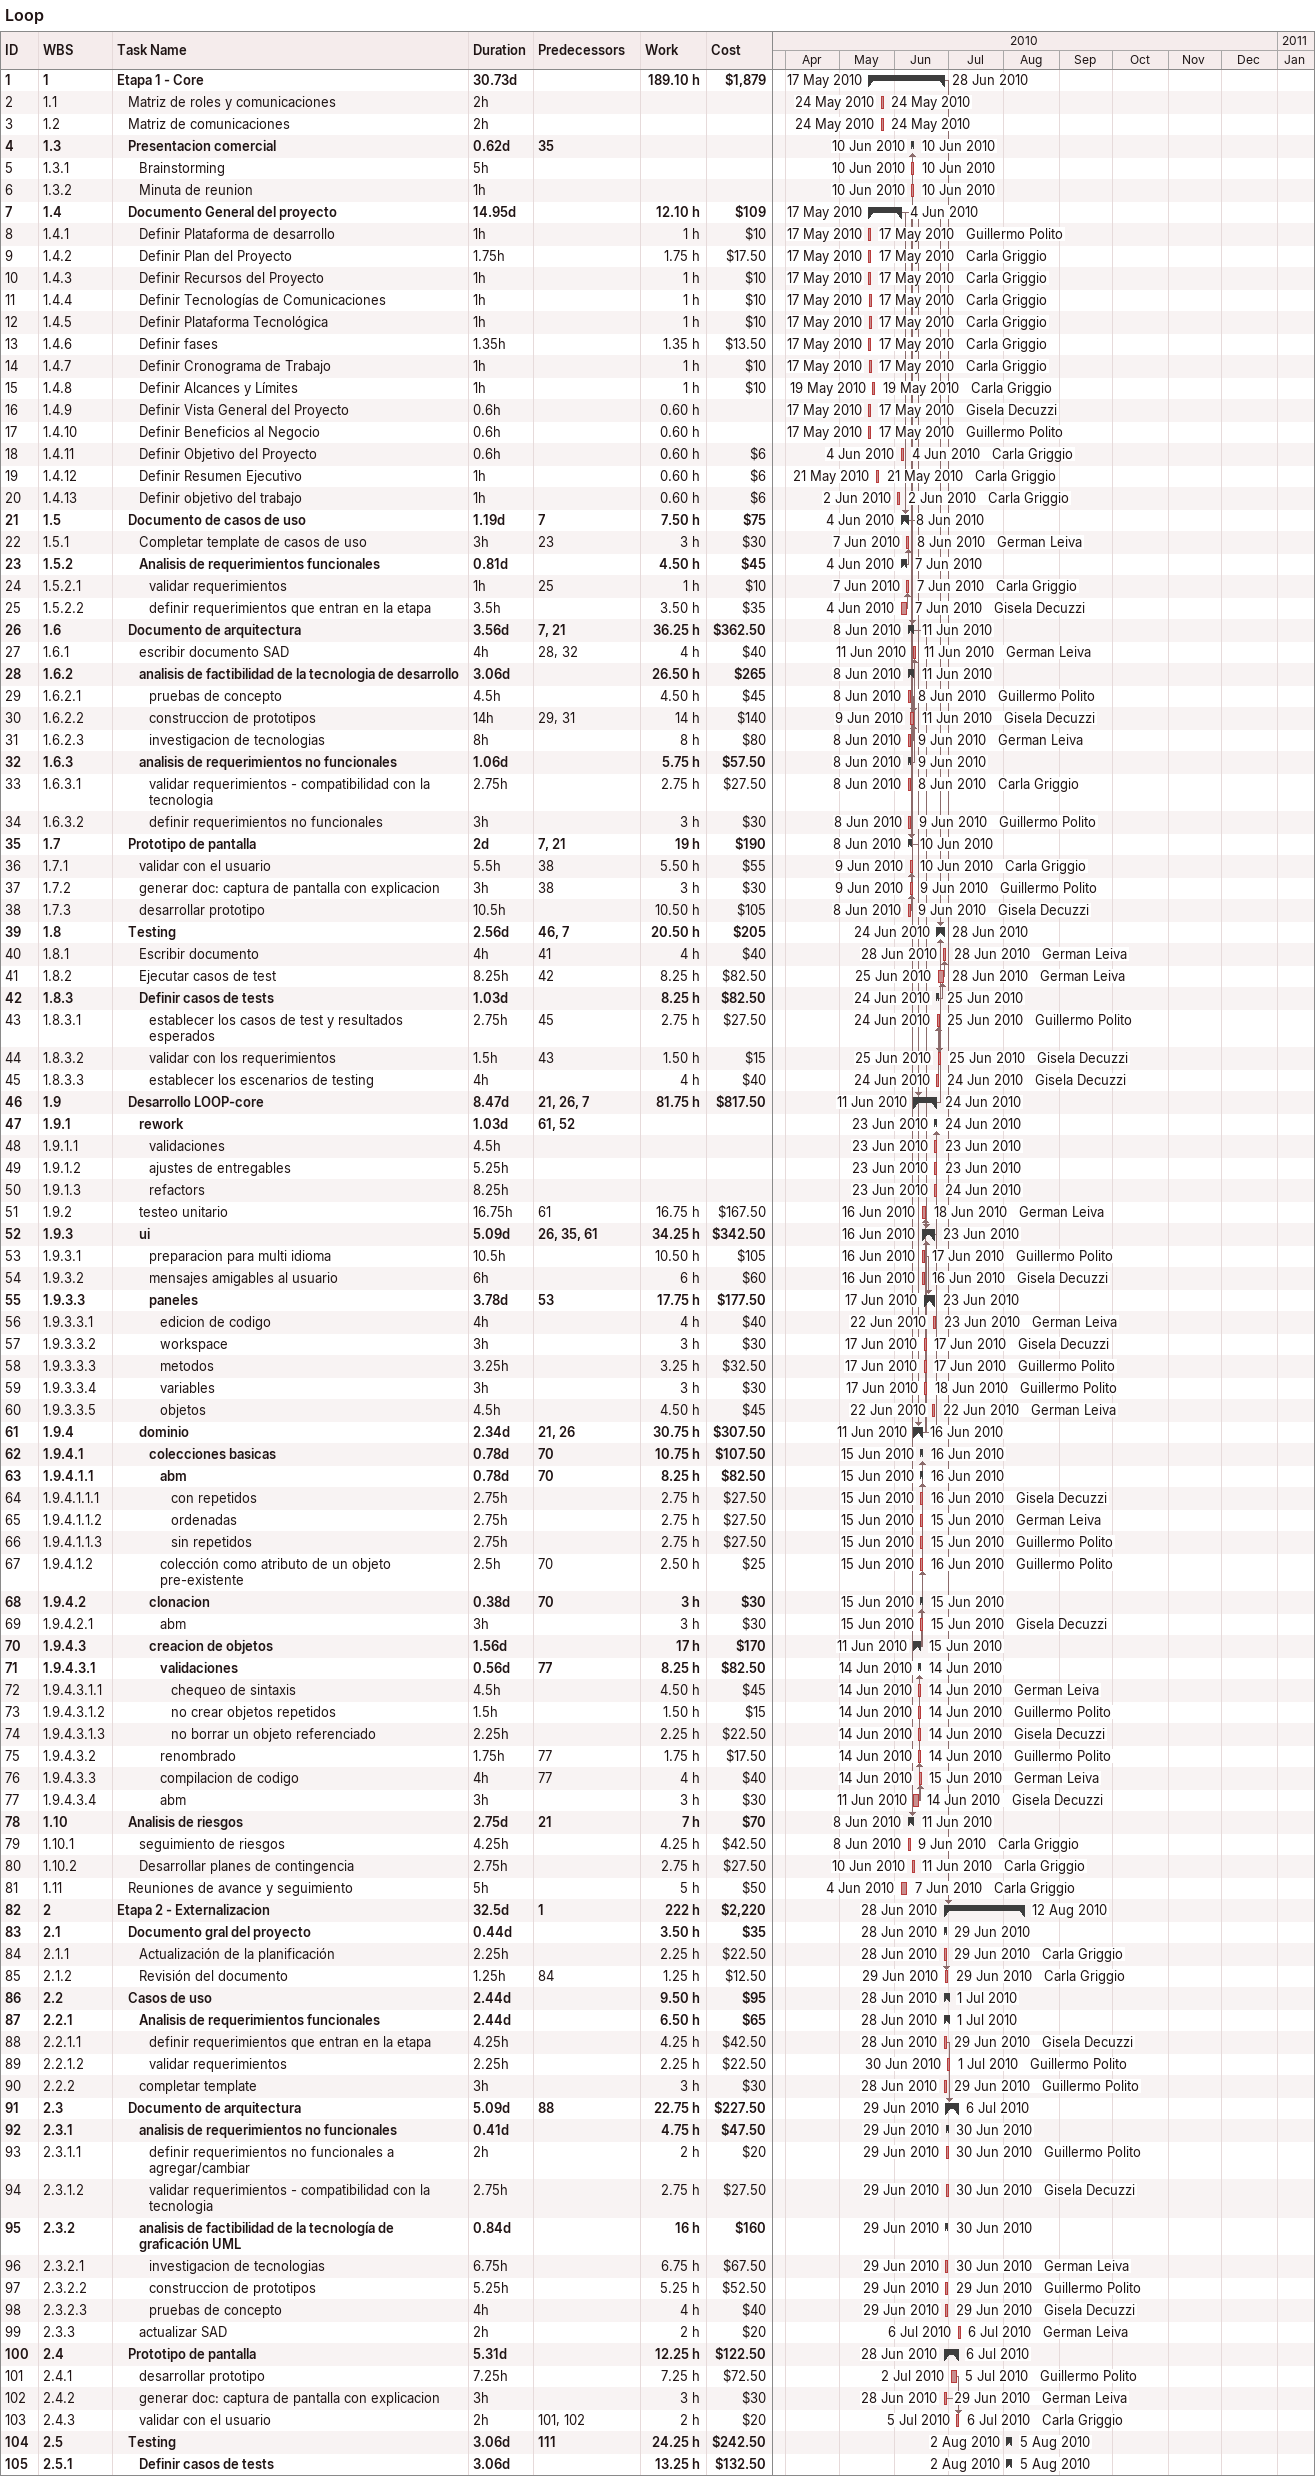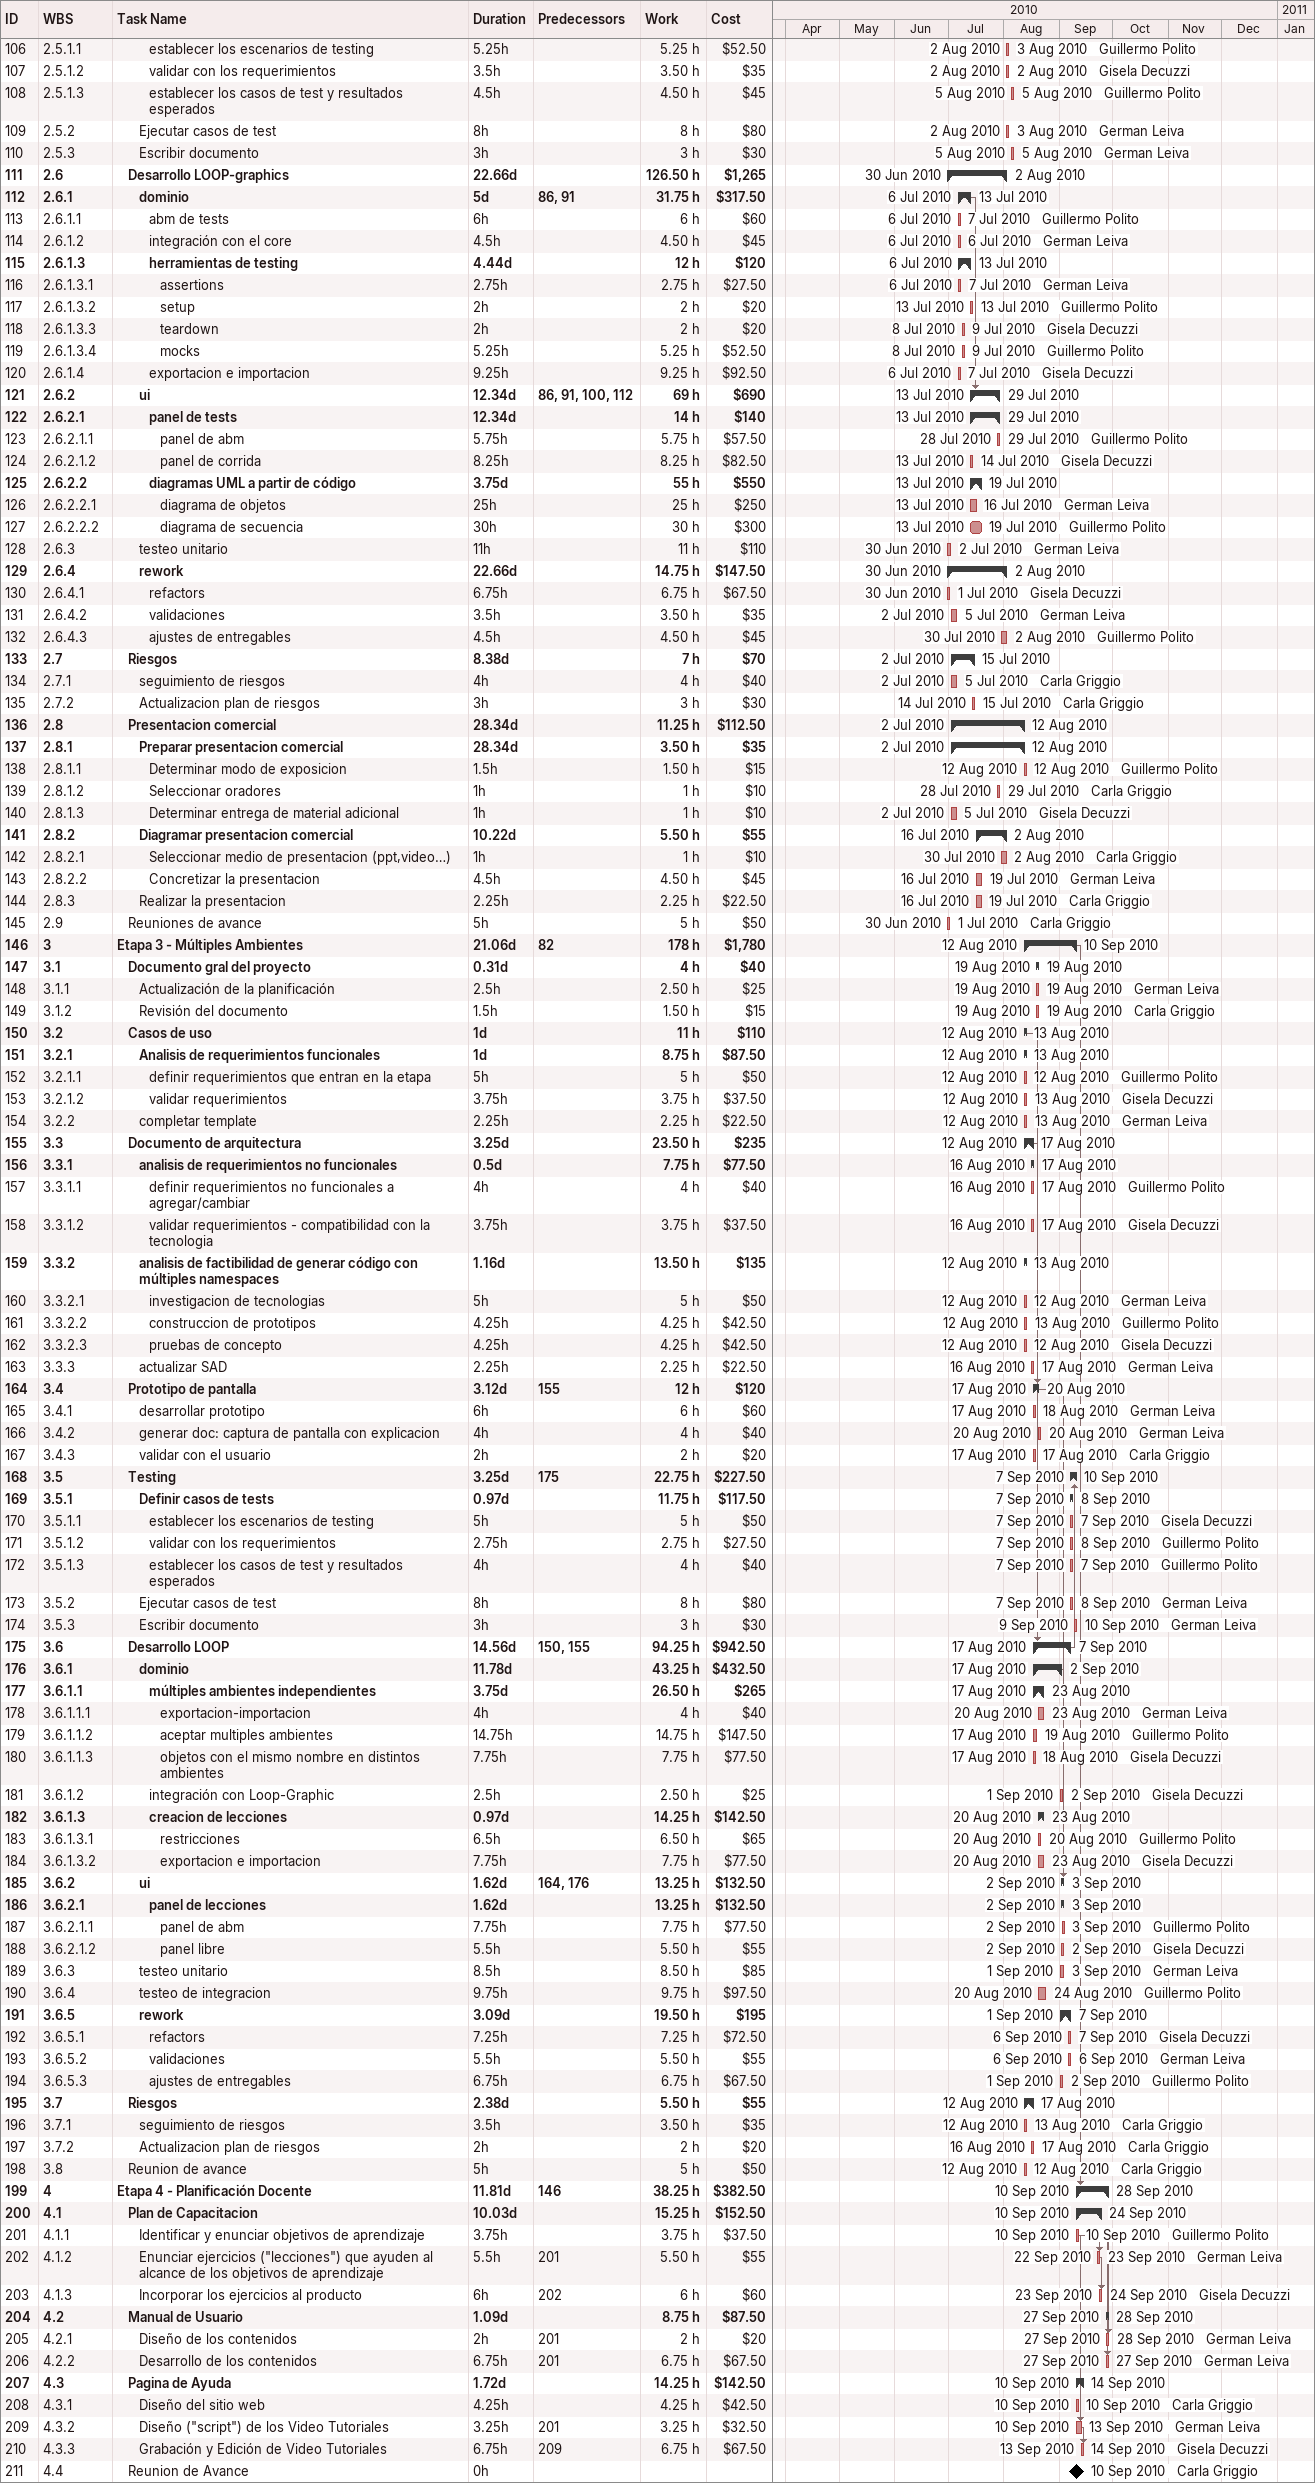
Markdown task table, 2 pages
Loop

| ID | WBS | Task | Duration | Start | Finish | Predecessors | Resources | Work (h) | Cost ($) |
|---|---|---|---|---|---|---|---|---|---|
| 1 | 1 | **Etapa 1 - Core** | 30.73d | 2010-05-17 | 2010-06-28 |  |  | 189.10 | 1879 |
| 2 | 1.1 | Matriz de roles y comunicaciones | 2h | 2010-05-24 | 2010-05-24 |  |  |  |  |
| 3 | 1.2 | Matriz de comunicaciones | 2h | 2010-05-24 | 2010-05-24 |  |  |  |  |
| 4 | 1.3 | **Presentacion comercial** | 0.62d | 2010-06-10 | 2010-06-10 | 35 |  |  |  |
| 5 | 1.3.1 | Brainstorming | 5h | 2010-06-10 | 2010-06-10 |  |  |  |  |
| 6 | 1.3.2 | Minuta de reunion | 1h | 2010-06-10 | 2010-06-10 |  |  |  |  |
| 7 | 1.4 | **Documento General del proyecto** | 14.95d | 2010-05-17 | 2010-06-04 |  |  | 12.10 | 109 |
| 8 | 1.4.1 | Definir Plataforma de desarrollo | 1h | 2010-05-17 | 2010-05-17 |  | Guillermo Polito | 1 | 10 |
| 9 | 1.4.2 | Definir Plan del Proyecto | 1.75h | 2010-05-17 | 2010-05-17 |  | Carla Griggio | 1.75 | 17.50 |
| 10 | 1.4.3 | Definir Recursos del Proyecto | 1h | 2010-05-17 | 2010-05-17 |  | Carla Griggio | 1 | 10 |
| 11 | 1.4.4 | Definir Tecnologías de Comunicaciones | 1h | 2010-05-17 | 2010-05-17 |  | Carla Griggio | 1 | 10 |
| 12 | 1.4.5 | Definir Plataforma Tecnológica | 1h | 2010-05-17 | 2010-05-17 |  | Carla Griggio | 1 | 10 |
| 13 | 1.4.6 | Definir fases | 1.35h | 2010-05-17 | 2010-05-17 |  | Carla Griggio | 1.35 | 13.50 |
| 14 | 1.4.7 | Definir Cronograma de Trabajo | 1h | 2010-05-17 | 2010-05-17 |  | Carla Griggio | 1 | 10 |
| 15 | 1.4.8 | Definir Alcances y Límites | 1h | 2010-05-19 | 2010-05-19 |  | Carla Griggio | 1 | 10 |
| 16 | 1.4.9 | Definir Vista General del Proyecto | 0.6h | 2010-05-17 | 2010-05-17 |  | Gisela Decuzzi | 0.60 |  |
| 17 | 1.4.10 | Definir Beneficios al Negocio | 0.6h | 2010-05-17 | 2010-05-17 |  | Guillermo Polito | 0.60 |  |
| 18 | 1.4.11 | Definir Objetivo del Proyecto | 0.6h | 2010-06-04 | 2010-06-04 |  | Carla Griggio | 0.60 | 6 |
| 19 | 1.4.12 | Definir Resumen Ejecutivo | 1h | 2010-05-21 | 2010-05-21 |  | Carla Griggio | 0.60 | 6 |
| 20 | 1.4.13 | Definir objetivo del trabajo | 1h | 2010-06-02 | 2010-06-02 |  | Carla Griggio | 0.60 | 6 |
| 21 | 1.5 | **Documento de casos de uso** | 1.19d | 2010-06-04 | 2010-06-08 | 7 |  | 7.50 | 75 |
| 22 | 1.5.1 | Completar template de casos de uso | 3h | 2010-06-07 | 2010-06-08 | 23 | German Leiva | 3 | 30 |
| 23 | 1.5.2 | **Analisis de requerimientos funcionales** | 0.81d | 2010-06-04 | 2010-06-07 |  |  | 4.50 | 45 |
| 24 | 1.5.2.1 | validar requerimientos | 1h | 2010-06-07 | 2010-06-07 | 25 | Carla Griggio | 1 | 10 |
| 25 | 1.5.2.2 | definir requerimientos que entran en la etapa | 3.5h | 2010-06-04 | 2010-06-07 |  | Gisela Decuzzi | 3.50 | 35 |
| 26 | 1.6 | **Documento de arquitectura** | 3.56d | 2010-06-08 | 2010-06-11 | 7, 21 |  | 36.25 | 362.50 |
| 27 | 1.6.1 | escribir documento SAD | 4h | 2010-06-11 | 2010-06-11 | 28, 32 | German Leiva | 4 | 40 |
| 28 | 1.6.2 | **analisis de factibilidad de la tecnologia de desarrollo** | 3.06d | 2010-06-08 | 2010-06-11 |  |  | 26.50 | 265 |
| 29 | 1.6.2.1 | pruebas de concepto | 4.5h | 2010-06-08 | 2010-06-08 |  | Guillermo Polito | 4.50 | 45 |
| 30 | 1.6.2.2 | construccion de prototipos | 14h | 2010-06-09 | 2010-06-11 | 29, 31 | Gisela Decuzzi | 14 | 140 |
| 31 | 1.6.2.3 | investigacion de tecnologias | 8h | 2010-06-08 | 2010-06-09 |  | German Leiva | 8 | 80 |
| 32 | 1.6.3 | **analisis de requerimientos no funcionales** | 1.06d | 2010-06-08 | 2010-06-09 |  |  | 5.75 | 57.50 |
| 33 | 1.6.3.1 | validar requerimientos - compatibilidad con la tecnologia | 2.75h | 2010-06-08 | 2010-06-08 |  | Carla Griggio | 2.75 | 27.50 |
| 34 | 1.6.3.2 | definir requerimientos no funcionales | 3h | 2010-06-08 | 2010-06-09 |  | Guillermo Polito | 3 | 30 |
| 35 | 1.7 | **Prototipo de pantalla** | 2d | 2010-06-08 | 2010-06-10 | 7, 21 |  | 19 | 190 |
| 36 | 1.7.1 | validar con el usuario | 5.5h | 2010-06-09 | 2010-06-10 | 38 | Carla Griggio | 5.50 | 55 |
| 37 | 1.7.2 | generar doc: captura de pantalla con explicacion | 3h | 2010-06-09 | 2010-06-09 | 38 | Guillermo Polito | 3 | 30 |
| 38 | 1.7.3 | desarrollar prototipo | 10.5h | 2010-06-08 | 2010-06-09 |  | Gisela Decuzzi | 10.50 | 105 |
| 39 | 1.8 | **Testing** | 2.56d | 2010-06-24 | 2010-06-28 | 46, 7 |  | 20.50 | 205 |
| 40 | 1.8.1 | Escribir documento | 4h | 2010-06-28 | 2010-06-28 | 41 | German Leiva | 4 | 40 |
| 41 | 1.8.2 | Ejecutar casos de test | 8.25h | 2010-06-25 | 2010-06-28 | 42 | German Leiva | 8.25 | 82.50 |
| 42 | 1.8.3 | **Definir casos de tests** | 1.03d | 2010-06-24 | 2010-06-25 |  |  | 8.25 | 82.50 |
| 43 | 1.8.3.1 | establecer los casos de test y resultados esperados | 2.75h | 2010-06-24 | 2010-06-25 | 45 | Guillermo Polito | 2.75 | 27.50 |
| 44 | 1.8.3.2 | validar con los requerimientos | 1.5h | 2010-06-25 | 2010-06-25 | 43 | Gisela Decuzzi | 1.50 | 15 |
| 45 | 1.8.3.3 | establecer los escenarios de testing | 4h | 2010-06-24 | 2010-06-24 |  | Gisela Decuzzi | 4 | 40 |
| 46 | 1.9 | **Desarrollo LOOP-core** | 8.47d | 2010-06-11 | 2010-06-24 | 21, 26, 7 |  | 81.75 | 817.50 |
| 47 | 1.9.1 | **rework** | 1.03d | 2010-06-23 | 2010-06-24 | 61, 52 |  |  |  |
| 48 | 1.9.1.1 | validaciones | 4.5h | 2010-06-23 | 2010-06-23 |  |  |  |  |
| 49 | 1.9.1.2 | ajustes de entregables | 5.25h | 2010-06-23 | 2010-06-23 |  |  |  |  |
| 50 | 1.9.1.3 | refactors | 8.25h | 2010-06-23 | 2010-06-24 |  |  |  |  |
| 51 | 1.9.2 | testeo unitario | 16.75h | 2010-06-16 | 2010-06-18 | 61 | German Leiva | 16.75 | 167.50 |
| 52 | 1.9.3 | **ui** | 5.09d | 2010-06-16 | 2010-06-23 | 26, 35, 61 |  | 34.25 | 342.50 |
| 53 | 1.9.3.1 | preparacion para multi idioma | 10.5h | 2010-06-16 | 2010-06-17 |  | Guillermo Polito | 10.50 | 105 |
| 54 | 1.9.3.2 | mensajes amigables al usuario | 6h | 2010-06-16 | 2010-06-16 |  | Gisela Decuzzi | 6 | 60 |
| 55 | 1.9.3.3 | **paneles** | 3.78d | 2010-06-17 | 2010-06-23 | 53 |  | 17.75 | 177.50 |
| 56 | 1.9.3.3.1 | edicion de codigo | 4h | 2010-06-22 | 2010-06-23 |  | German Leiva | 4 | 40 |
| 57 | 1.9.3.3.2 | workspace | 3h | 2010-06-17 | 2010-06-17 |  | Gisela Decuzzi | 3 | 30 |
| 58 | 1.9.3.3.3 | metodos | 3.25h | 2010-06-17 | 2010-06-17 |  | Guillermo Polito | 3.25 | 32.50 |
| 59 | 1.9.3.3.4 | variables | 3h | 2010-06-17 | 2010-06-18 |  | Guillermo Polito | 3 | 30 |
| 60 | 1.9.3.3.5 | objetos | 4.5h | 2010-06-22 | 2010-06-22 |  | German Leiva | 4.50 | 45 |
| 61 | 1.9.4 | **dominio** | 2.34d | 2010-06-11 | 2010-06-16 | 21, 26 |  | 30.75 | 307.50 |
| 62 | 1.9.4.1 | **colecciones basicas** | 0.78d | 2010-06-15 | 2010-06-16 | 70 |  | 10.75 | 107.50 |
| 63 | 1.9.4.1.1 | **abm** | 0.78d | 2010-06-15 | 2010-06-16 | 70 |  | 8.25 | 82.50 |
| 64 | 1.9.4.1.1.1 | con repetidos | 2.75h | 2010-06-15 | 2010-06-16 |  | Gisela Decuzzi | 2.75 | 27.50 |
| 65 | 1.9.4.1.1.2 | ordenadas | 2.75h | 2010-06-15 | 2010-06-15 |  | German Leiva | 2.75 | 27.50 |
| 66 | 1.9.4.1.1.3 | sin repetidos | 2.75h | 2010-06-15 | 2010-06-15 |  | Guillermo Polito | 2.75 | 27.50 |
| 67 | 1.9.4.1.2 | colección como atributo de un objeto pre-existente | 2.5h | 2010-06-15 | 2010-06-16 | 70 | Guillermo Polito | 2.50 | 25 |
| 68 | 1.9.4.2 | **clonacion** | 0.38d | 2010-06-15 | 2010-06-15 | 70 |  | 3 | 30 |
| 69 | 1.9.4.2.1 | abm | 3h | 2010-06-15 | 2010-06-15 |  | Gisela Decuzzi | 3 | 30 |
| 70 | 1.9.4.3 | **creacion de objetos** | 1.56d | 2010-06-11 | 2010-06-15 |  |  | 17 | 170 |
| 71 | 1.9.4.3.1 | **validaciones** | 0.56d | 2010-06-14 | 2010-06-14 | 77 |  | 8.25 | 82.50 |
| 72 | 1.9.4.3.1.1 | chequeo de sintaxis | 4.5h | 2010-06-14 | 2010-06-14 |  | German Leiva | 4.50 | 45 |
| 73 | 1.9.4.3.1.2 | no crear objetos repetidos | 1.5h | 2010-06-14 | 2010-06-14 |  | Guillermo Polito | 1.50 | 15 |
| 74 | 1.9.4.3.1.3 | no borrar un objeto referenciado | 2.25h | 2010-06-14 | 2010-06-14 |  | Gisela Decuzzi | 2.25 | 22.50 |
| 75 | 1.9.4.3.2 | renombrado | 1.75h | 2010-06-14 | 2010-06-14 | 77 | Guillermo Polito | 1.75 | 17.50 |
| 76 | 1.9.4.3.3 | compilacion de codigo | 4h | 2010-06-14 | 2010-06-15 | 77 | German Leiva | 4 | 40 |
| 77 | 1.9.4.3.4 | abm | 3h | 2010-06-11 | 2010-06-14 |  | Gisela Decuzzi | 3 | 30 |
| 78 | 1.10 | **Analisis de riesgos** | 2.75d | 2010-06-08 | 2010-06-11 | 21 |  | 7 | 70 |
| 79 | 1.10.1 | seguimiento de riesgos | 4.25h | 2010-06-08 | 2010-06-09 |  | Carla Griggio | 4.25 | 42.50 |
| 80 | 1.10.2 | Desarrollar planes de contingencia | 2.75h | 2010-06-10 | 2010-06-11 |  | Carla Griggio | 2.75 | 27.50 |
| 81 | 1.11 | Reuniones de avance y seguimiento | 5h | 2010-06-04 | 2010-06-07 |  | Carla Griggio | 5 | 50 |
| 82 | 2 | **Etapa 2 - Externalizacion** | 32.5d | 2010-06-28 | 2010-08-12 | 1 |  | 222 | 2220 |
| 83 | 2.1 | **Documento gral del proyecto** | 0.44d | 2010-06-28 | 2010-06-29 |  |  | 3.50 | 35 |
| 84 | 2.1.1 | Actualización de la planificación | 2.25h | 2010-06-28 | 2010-06-29 |  | Carla Griggio | 2.25 | 22.50 |
| 85 | 2.1.2 | Revisión del documento | 1.25h | 2010-06-29 | 2010-06-29 | 84 | Carla Griggio | 1.25 | 12.50 |
| 86 | 2.2 | **Casos de uso** | 2.44d | 2010-06-28 | 2010-07-01 |  |  | 9.50 | 95 |
| 87 | 2.2.1 | **Analisis de requerimientos funcionales** | 2.44d | 2010-06-28 | 2010-07-01 |  |  | 6.50 | 65 |
| 88 | 2.2.1.1 | definir requerimientos que entran en la etapa | 4.25h | 2010-06-28 | 2010-06-29 |  | Gisela Decuzzi | 4.25 | 42.50 |
| 89 | 2.2.1.2 | validar requerimientos | 2.25h | 2010-06-30 | 2010-07-01 |  | Guillermo Polito | 2.25 | 22.50 |
| 90 | 2.2.2 | completar template | 3h | 2010-06-28 | 2010-06-29 |  | Guillermo Polito | 3 | 30 |
| 91 | 2.3 | **Documento de arquitectura** | 5.09d | 2010-06-29 | 2010-07-06 | 88 |  | 22.75 | 227.50 |
| 92 | 2.3.1 | **analisis de requerimientos no funcionales** | 0.41d | 2010-06-29 | 2010-06-30 |  |  | 4.75 | 47.50 |
| 93 | 2.3.1.1 | definir requerimientos no funcionales a agregar/cambiar | 2h | 2010-06-29 | 2010-06-30 |  | Guillermo Polito | 2 | 20 |
| 94 | 2.3.1.2 | validar requerimientos - compatibilidad con la tecnologia | 2.75h | 2010-06-29 | 2010-06-30 |  | Gisela Decuzzi | 2.75 | 27.50 |
| 95 | 2.3.2 | **analisis de factibilidad de la tecnología de graficación UML** | 0.84d | 2010-06-29 | 2010-06-30 |  |  | 16 | 160 |
| 96 | 2.3.2.1 | investigacion de tecnologias | 6.75h | 2010-06-29 | 2010-06-30 |  | German Leiva | 6.75 | 67.50 |
| 97 | 2.3.2.2 | construccion de prototipos | 5.25h | 2010-06-29 | 2010-06-29 |  | Guillermo Polito | 5.25 | 52.50 |
| 98 | 2.3.2.3 | pruebas de concepto | 4h | 2010-06-29 | 2010-06-29 |  | Gisela Decuzzi | 4 | 40 |
| 99 | 2.3.3 | actualizar SAD | 2h | 2010-07-06 | 2010-07-06 |  | German Leiva | 2 | 20 |
| 100 | 2.4 | **Prototipo de pantalla** | 5.31d | 2010-06-28 | 2010-07-06 |  |  | 12.25 | 122.50 |
| 101 | 2.4.1 | desarrollar prototipo | 7.25h | 2010-07-02 | 2010-07-05 |  | Guillermo Polito | 7.25 | 72.50 |
| 102 | 2.4.2 | generar doc: captura de pantalla con explicacion | 3h | 2010-06-28 | 2010-06-29 |  | German Leiva | 3 | 30 |
| 103 | 2.4.3 | validar con el usuario | 2h | 2010-07-05 | 2010-07-06 | 101, 102 | Carla Griggio | 2 | 20 |
| 104 | 2.5 | **Testing** | 3.06d | 2010-08-02 | 2010-08-05 | 111 |  | 24.25 | 242.50 |
| 105 | 2.5.1 | **Definir casos de tests** | 3.06d | 2010-08-02 | 2010-08-05 |  |  | 13.25 | 132.50 |
| 106 | 2.5.1.1 | establecer los escenarios de testing | 5.25h | 2010-08-02 | 2010-08-03 |  | Guillermo Polito | 5.25 | 52.50 |
| 107 | 2.5.1.2 | validar con los requerimientos | 3.5h | 2010-08-02 | 2010-08-02 |  | Gisela Decuzzi | 3.50 | 35 |
| 108 | 2.5.1.3 | establecer los casos de test y resultados esperados | 4.5h | 2010-08-05 | 2010-08-05 |  | Guillermo Polito | 4.50 | 45 |
| 109 | 2.5.2 | Ejecutar casos de test | 8h | 2010-08-02 | 2010-08-03 |  | German Leiva | 8 | 80 |
| 110 | 2.5.3 | Escribir documento | 3h | 2010-08-05 | 2010-08-05 |  | German Leiva | 3 | 30 |
| 111 | 2.6 | **Desarrollo LOOP-graphics** | 22.66d | 2010-06-30 | 2010-08-02 |  |  | 126.50 | 1265 |
| 112 | 2.6.1 | **dominio** | 5d | 2010-07-06 | 2010-07-13 | 86, 91 |  | 31.75 | 317.50 |
| 113 | 2.6.1.1 | abm de tests | 6h | 2010-07-06 | 2010-07-07 |  | Guillermo Polito | 6 | 60 |
| 114 | 2.6.1.2 | integración con el core | 4.5h | 2010-07-06 | 2010-07-06 |  | German Leiva | 4.50 | 45 |
| 115 | 2.6.1.3 | **herramientas de testing** | 4.44d | 2010-07-06 | 2010-07-13 |  |  | 12 | 120 |
| 116 | 2.6.1.3.1 | assertions | 2.75h | 2010-07-06 | 2010-07-07 |  | German Leiva | 2.75 | 27.50 |
| 117 | 2.6.1.3.2 | setup | 2h | 2010-07-13 | 2010-07-13 |  | Guillermo Polito | 2 | 20 |
| 118 | 2.6.1.3.3 | teardown | 2h | 2010-07-08 | 2010-07-09 |  | Gisela Decuzzi | 2 | 20 |
| 119 | 2.6.1.3.4 | mocks | 5.25h | 2010-07-08 | 2010-07-09 |  | Guillermo Polito | 5.25 | 52.50 |
| 120 | 2.6.1.4 | exportacion e importacion | 9.25h | 2010-07-06 | 2010-07-07 |  | Gisela Decuzzi | 9.25 | 92.50 |
| 121 | 2.6.2 | **ui** | 12.34d | 2010-07-13 | 2010-07-29 | 86, 91, 100, 112 |  | 69 | 690 |
| 122 | 2.6.2.1 | **panel de tests** | 12.34d | 2010-07-13 | 2010-07-29 |  |  | 14 | 140 |
| 123 | 2.6.2.1.1 | panel de abm | 5.75h | 2010-07-28 | 2010-07-29 |  | Guillermo Polito | 5.75 | 57.50 |
| 124 | 2.6.2.1.2 | panel de corrida | 8.25h | 2010-07-13 | 2010-07-14 |  | Gisela Decuzzi | 8.25 | 82.50 |
| 125 | 2.6.2.2 | **diagramas UML a partir de código** | 3.75d | 2010-07-13 | 2010-07-19 |  |  | 55 | 550 |
| 126 | 2.6.2.2.1 | diagrama de objetos | 25h | 2010-07-13 | 2010-07-16 |  | German Leiva | 25 | 250 |
| 127 | 2.6.2.2.2 | diagrama de secuencia | 30h | 2010-07-13 | 2010-07-19 |  | Guillermo Polito | 30 | 300 |
| 128 | 2.6.3 | testeo unitario | 11h | 2010-06-30 | 2010-07-02 |  | German Leiva | 11 | 110 |
| 129 | 2.6.4 | **rework** | 22.66d | 2010-06-30 | 2010-08-02 |  |  | 14.75 | 147.50 |
| 130 | 2.6.4.1 | refactors | 6.75h | 2010-06-30 | 2010-07-01 |  | Gisela Decuzzi | 6.75 | 67.50 |
| 131 | 2.6.4.2 | validaciones | 3.5h | 2010-07-02 | 2010-07-05 |  | German Leiva | 3.50 | 35 |
| 132 | 2.6.4.3 | ajustes de entregables | 4.5h | 2010-07-30 | 2010-08-02 |  | Guillermo Polito | 4.50 | 45 |
| 133 | 2.7 | **Riesgos** | 8.38d | 2010-07-02 | 2010-07-15 |  |  | 7 | 70 |
| 134 | 2.7.1 | seguimiento de riesgos | 4h | 2010-07-02 | 2010-07-05 |  | Carla Griggio | 4 | 40 |
| 135 | 2.7.2 | Actualizacion plan de riesgos | 3h | 2010-07-14 | 2010-07-15 |  | Carla Griggio | 3 | 30 |
| 136 | 2.8 | **Presentacion comercial** | 28.34d | 2010-07-02 | 2010-08-12 |  |  | 11.25 | 112.50 |
| 137 | 2.8.1 | **Preparar presentacion comercial** | 28.34d | 2010-07-02 | 2010-08-12 |  |  | 3.50 | 35 |
| 138 | 2.8.1.1 | Determinar modo de exposicion | 1.5h | 2010-08-12 | 2010-08-12 |  | Guillermo Polito | 1.50 | 15 |
| 139 | 2.8.1.2 | Seleccionar oradores | 1h | 2010-07-28 | 2010-07-29 |  | Carla Griggio | 1 | 10 |
| 140 | 2.8.1.3 | Determinar entrega de material adicional | 1h | 2010-07-02 | 2010-07-05 |  | Gisela Decuzzi | 1 | 10 |
| 141 | 2.8.2 | **Diagramar presentacion comercial** | 10.22d | 2010-07-16 | 2010-08-02 |  |  | 5.50 | 55 |
| 142 | 2.8.2.1 | Seleccionar medio de presentacion (ppt,video…) | 1h | 2010-07-30 | 2010-08-02 |  | Carla Griggio | 1 | 10 |
| 143 | 2.8.2.2 | Concretizar la presentacion | 4.5h | 2010-07-16 | 2010-07-19 |  | German Leiva | 4.50 | 45 |
| 144 | 2.8.3 | Realizar la presentacion | 2.25h | 2010-07-16 | 2010-07-19 |  | Carla Griggio | 2.25 | 22.50 |
| 145 | 2.9 | Reuniones de avance | 5h | 2010-06-30 | 2010-07-01 |  | Carla Griggio | 5 | 50 |
| 146 | 3 | **Etapa 3 - Múltiples Ambientes** | 21.06d | 2010-08-12 | 2010-09-10 | 82 |  | 178 | 1780 |
| 147 | 3.1 | **Documento gral del proyecto** | 0.31d | 2010-08-19 | 2010-08-19 |  |  | 4 | 40 |
| 148 | 3.1.1 | Actualización de la planificación | 2.5h | 2010-08-19 | 2010-08-19 |  | German Leiva | 2.50 | 25 |
| 149 | 3.1.2 | Revisión del documento | 1.5h | 2010-08-19 | 2010-08-19 |  | Carla Griggio | 1.50 | 15 |
| 150 | 3.2 | **Casos de uso** | 1d | 2010-08-12 | 2010-08-13 |  |  | 11 | 110 |
| 151 | 3.2.1 | **Analisis de requerimientos funcionales** | 1d | 2010-08-12 | 2010-08-13 |  |  | 8.75 | 87.50 |
| 152 | 3.2.1.1 | definir requerimientos que entran en la etapa | 5h | 2010-08-12 | 2010-08-12 |  | Guillermo Polito | 5 | 50 |
| 153 | 3.2.1.2 | validar requerimientos | 3.75h | 2010-08-12 | 2010-08-13 |  | Gisela Decuzzi | 3.75 | 37.50 |
| 154 | 3.2.2 | completar template | 2.25h | 2010-08-12 | 2010-08-13 |  | German Leiva | 2.25 | 22.50 |
| 155 | 3.3 | **Documento de arquitectura** | 3.25d | 2010-08-12 | 2010-08-17 |  |  | 23.50 | 235 |
| 156 | 3.3.1 | **analisis de requerimientos no funcionales** | 0.5d | 2010-08-16 | 2010-08-17 |  |  | 7.75 | 77.50 |
| 157 | 3.3.1.1 | definir requerimientos no funcionales a agregar/cambiar | 4h | 2010-08-16 | 2010-08-17 |  | Guillermo Polito | 4 | 40 |
| 158 | 3.3.1.2 | validar requerimientos - compatibilidad con la tecnologia | 3.75h | 2010-08-16 | 2010-08-17 |  | Gisela Decuzzi | 3.75 | 37.50 |
| 159 | 3.3.2 | **analisis de factibilidad de generar código con múltiples namespaces** | 1.16d | 2010-08-12 | 2010-08-13 |  |  | 13.50 | 135 |
| 160 | 3.3.2.1 | investigacion de tecnologias | 5h | 2010-08-12 | 2010-08-12 |  | German Leiva | 5 | 50 |
| 161 | 3.3.2.2 | construccion de prototipos | 4.25h | 2010-08-12 | 2010-08-13 |  | Guillermo Polito | 4.25 | 42.50 |
| 162 | 3.3.2.3 | pruebas de concepto | 4.25h | 2010-08-12 | 2010-08-12 |  | Gisela Decuzzi | 4.25 | 42.50 |
| 163 | 3.3.3 | actualizar SAD | 2.25h | 2010-08-16 | 2010-08-17 |  | German Leiva | 2.25 | 22.50 |
| 164 | 3.4 | **Prototipo de pantalla** | 3.12d | 2010-08-17 | 2010-08-20 | 155 |  | 12 | 120 |
| 165 | 3.4.1 | desarrollar prototipo | 6h | 2010-08-17 | 2010-08-18 |  | German Leiva | 6 | 60 |
| 166 | 3.4.2 | generar doc: captura de pantalla con explicacion | 4h | 2010-08-20 | 2010-08-20 |  | German Leiva | 4 | 40 |
| 167 | 3.4.3 | validar con el usuario | 2h | 2010-08-17 | 2010-08-17 |  | Carla Griggio | 2 | 20 |
| 168 | 3.5 | **Testing** | 3.25d | 2010-09-07 | 2010-09-10 | 175 |  | 22.75 | 227.50 |
| 169 | 3.5.1 | **Definir casos de tests** | 0.97d | 2010-09-07 | 2010-09-08 |  |  | 11.75 | 117.50 |
| 170 | 3.5.1.1 | establecer los escenarios de testing | 5h | 2010-09-07 | 2010-09-07 |  | Gisela Decuzzi | 5 | 50 |
| 171 | 3.5.1.2 | validar con los requerimientos | 2.75h | 2010-09-07 | 2010-09-08 |  | Guillermo Polito | 2.75 | 27.50 |
| 172 | 3.5.1.3 | establecer los casos de test y resultados esperados | 4h | 2010-09-07 | 2010-09-07 |  | Guillermo Polito | 4 | 40 |
| 173 | 3.5.2 | Ejecutar casos de test | 8h | 2010-09-07 | 2010-09-08 |  | German Leiva | 8 | 80 |
| 174 | 3.5.3 | Escribir documento | 3h | 2010-09-09 | 2010-09-10 |  | German Leiva | 3 | 30 |
| 175 | 3.6 | **Desarrollo LOOP** | 14.56d | 2010-08-17 | 2010-09-07 | 150, 155 |  | 94.25 | 942.50 |
| 176 | 3.6.1 | **dominio** | 11.78d | 2010-08-17 | 2010-09-02 |  |  | 43.25 | 432.50 |
| 177 | 3.6.1.1 | **múltiples ambientes independientes** | 3.75d | 2010-08-17 | 2010-08-23 |  |  | 26.50 | 265 |
| 178 | 3.6.1.1.1 | exportacion-importacion | 4h | 2010-08-20 | 2010-08-23 |  | German Leiva | 4 | 40 |
| 179 | 3.6.1.1.2 | aceptar multiples ambientes | 14.75h | 2010-08-17 | 2010-08-19 |  | Guillermo Polito | 14.75 | 147.50 |
| 180 | 3.6.1.1.3 | objetos con el mismo nombre en distintos ambientes | 7.75h | 2010-08-17 | 2010-08-18 |  | Gisela Decuzzi | 7.75 | 77.50 |
| 181 | 3.6.1.2 | integración con Loop-Graphic | 2.5h | 2010-09-01 | 2010-09-02 |  | Gisela Decuzzi | 2.50 | 25 |
| 182 | 3.6.1.3 | **creacion de lecciones** | 0.97d | 2010-08-20 | 2010-08-23 |  |  | 14.25 | 142.50 |
| 183 | 3.6.1.3.1 | restricciones | 6.5h | 2010-08-20 | 2010-08-20 |  | Guillermo Polito | 6.50 | 65 |
| 184 | 3.6.1.3.2 | exportacion e importacion | 7.75h | 2010-08-20 | 2010-08-23 |  | Gisela Decuzzi | 7.75 | 77.50 |
| 185 | 3.6.2 | **ui** | 1.62d | 2010-09-02 | 2010-09-03 | 164, 176 |  | 13.25 | 132.50 |
| 186 | 3.6.2.1 | **panel de lecciones** | 1.62d | 2010-09-02 | 2010-09-03 |  |  | 13.25 | 132.50 |
| 187 | 3.6.2.1.1 | panel de abm | 7.75h | 2010-09-02 | 2010-09-03 |  | Guillermo Polito | 7.75 | 77.50 |
| 188 | 3.6.2.1.2 | panel libre | 5.5h | 2010-09-02 | 2010-09-02 |  | Gisela Decuzzi | 5.50 | 55 |
| 189 | 3.6.3 | testeo unitario | 8.5h | 2010-09-01 | 2010-09-03 |  | German Leiva | 8.50 | 85 |
| 190 | 3.6.4 | testeo de integracion | 9.75h | 2010-08-20 | 2010-08-24 |  | Guillermo Polito | 9.75 | 97.50 |
| 191 | 3.6.5 | **rework** | 3.09d | 2010-09-01 | 2010-09-07 |  |  | 19.50 | 195 |
| 192 | 3.6.5.1 | refactors | 7.25h | 2010-09-06 | 2010-09-07 |  | Gisela Decuzzi | 7.25 | 72.50 |
| 193 | 3.6.5.2 | validaciones | 5.5h | 2010-09-06 | 2010-09-06 |  | German Leiva | 5.50 | 55 |
| 194 | 3.6.5.3 | ajustes de entregables | 6.75h | 2010-09-01 | 2010-09-02 |  | Guillermo Polito | 6.75 | 67.50 |
| 195 | 3.7 | **Riesgos** | 2.38d | 2010-08-12 | 2010-08-17 |  |  | 5.50 | 55 |
| 196 | 3.7.1 | seguimiento de riesgos | 3.5h | 2010-08-12 | 2010-08-13 |  | Carla Griggio | 3.50 | 35 |
| 197 | 3.7.2 | Actualizacion plan de riesgos | 2h | 2010-08-16 | 2010-08-17 |  | Carla Griggio | 2 | 20 |
| 198 | 3.8 | Reunion de avance | 5h | 2010-08-12 | 2010-08-12 |  | Carla Griggio | 5 | 50 |
| 199 | 4 | **Etapa 4 - Planificación Docente** | 11.81d | 2010-09-10 | 2010-09-28 | 146 |  | 38.25 | 382.50 |
| 200 | 4.1 | **Plan de Capacitacion** | 10.03d | 2010-09-10 | 2010-09-24 |  |  | 15.25 | 152.50 |
| 201 | 4.1.1 | Identificar y enunciar objetivos de aprendizaje | 3.75h | 2010-09-10 | 2010-09-10 |  | Guillermo Polito | 3.75 | 37.50 |
| 202 | 4.1.2 | Enunciar ejercicios ("lecciones") que ayuden al alcance de los objetivos de aprendizaje | 5.5h | 2010-09-22 | 2010-09-23 | 201 | German Leiva | 5.50 | 55 |
| 203 | 4.1.3 | Incorporar los ejercicios al producto | 6h | 2010-09-23 | 2010-09-24 | 202 | Gisela Decuzzi | 6 | 60 |
| 204 | 4.2 | **Manual de Usuario** | 1.09d | 2010-09-27 | 2010-09-28 |  |  | 8.75 | 87.50 |
| 205 | 4.2.1 | Diseño de los contenidos | 2h | 2010-09-27 | 2010-09-28 | 201 | German Leiva | 2 | 20 |
| 206 | 4.2.2 | Desarrollo de los contenidos | 6.75h | 2010-09-27 | 2010-09-27 | 201 | German Leiva | 6.75 | 67.50 |
| 207 | 4.3 | **Pagina de Ayuda** | 1.72d | 2010-09-10 | 2010-09-14 |  |  | 14.25 | 142.50 |
| 208 | 4.3.1 | Diseño del sitio web | 4.25h | 2010-09-10 | 2010-09-10 |  | Carla Griggio | 4.25 | 42.50 |
| 209 | 4.3.2 | Diseño ("script") de los Video Tutoriales | 3.25h | 2010-09-10 | 2010-09-13 | 201 | German Leiva | 3.25 | 32.50 |
| 210 | 4.3.3 | Grabación y Edición de Video Tutoriales | 6.75h | 2010-09-13 | 2010-09-14 | 209 | Gisela Decuzzi | 6.75 | 67.50 |
| 211 | 4.4 | Reunion de Avance | 0h | 2010-09-10 | 2010-09-10 |  | Carla Griggio |  |  |
